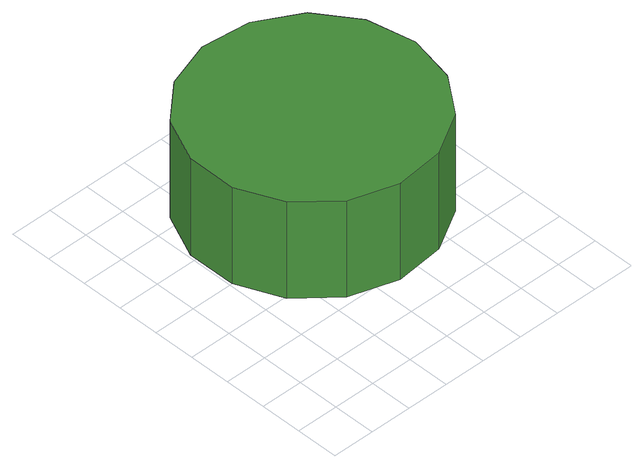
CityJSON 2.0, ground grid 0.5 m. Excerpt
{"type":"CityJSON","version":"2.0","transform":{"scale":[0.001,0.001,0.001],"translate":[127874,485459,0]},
"CityObjects":{
"tree1":{"type":"SolitaryVegetationObject","attributes":{"function":"something"},"geometry":[{"type":"MultiSurface","lod":"1","boundaries":[[[0,1,2,3,4,5,6,7,8,9,10,11,12,13,14]],[[15,16,17,18,19,20,21,22,23,24,25,26,27,28,29]],[[0,29,28,1]],[[1,28,27,2]],[[2,27,26,3]],[[3,26,25,4]],[[4,25,24,5]],[[5,24,23,6]],[[6,23,22,7]],[[7,22,21,8]],[[8,21,20,9]],[[9,20,19,10]],[[10,19,18,11]],[[11,18,17,12]],[[12,17,16,13]],[[13,16,15,14]],[[14,15,29,0]]]}]}
},
"vertices":[
[3289,2298,1838],[3169,2865,1838],[2828,3335,1838],[2325,3625,1838],[1748,3686,1838],[1196,3506,1838],[764,3118,1838],[528,2588,1838],[528,2007,1838],[764,1477,1838],[1196,1089,1838],[1748,910,1838],[2325,970,1838],[2828,1260,1838],[3169,1730,1838],[3169,1730,588],[2828,1260,588],[2325,970,588],[1748,910,588],[1196,1089,588],[764,1477,588],[528,2007,588],[528,2588,588],[764,3118,588],[1196,3506,588],[1748,3686,588],[2325,3625,588],[2828,3335,588],[3169,2865,588],[3289,2298,588]
]}
